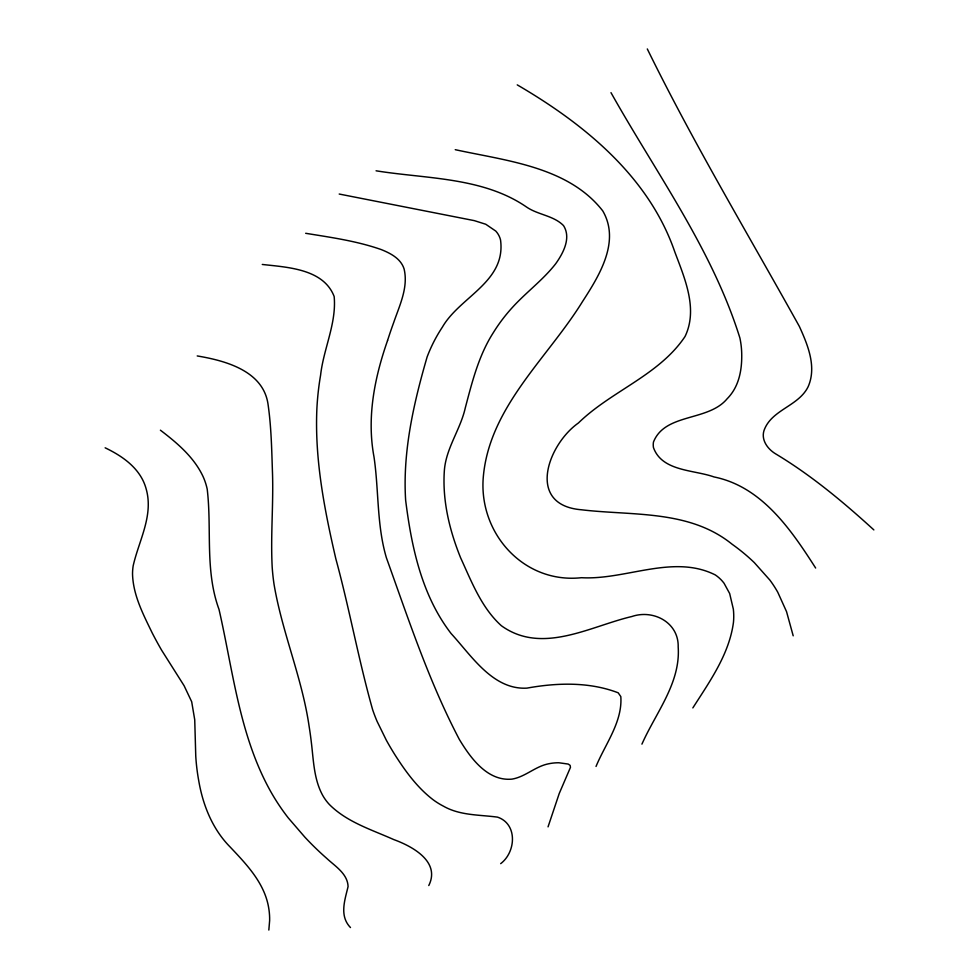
<?xml version="1.0" encoding="UTF-8"?>
<svg xmlns="http://www.w3.org/2000/svg" width="979" height="979" viewBox="0 0 979 979"><rect width="100%" height="100%" fill="white"/><g stroke="black" fill="none" stroke-linecap="round" stroke-linejoin="round"><path stroke-width="1.47" d="M268.833 930.05L269.641 920.505A64.553 60.257 -76 0 0 268.576 907.227C264.306 882.813 246.524 864.335 230.163 847.019C212.553 829.25 202.959 805.301 198.774 780.961A200.94 195.041 -71.2 0 1 196.865 768.393A197.195 191.297 -71 0 1 195.763 756.167L194.735 719.81L191.688 701.747L184.125 685.765L161.596 650.154A419.722 405.098 -18.3 0 1 152.21 632.948C143.24 614.396 133.12 595.159 132.532 574.098A53.294 50.125 -51.5 0 1 133.156 565.911C138.785 540.738 153.617 515.872 146.263 489.304A53.551 49.513 -48.7 0 0 142.457 479.416C134.625 464.536 119.903 454.892 105.145 447.807M387.549 340.545C374.504 377.87 366.635 417.458 374.002 456.936C378.934 490.455 376.67 525.123 386.411 557.822C408.451 619.169 428.973 681.592 459.347 739.439C470.569 758.015 487.395 781.389 511.919 779.137C525.209 776.947 535.207 766.484 548.35 763.853A50.333 49.085 77 0 1 558.85 762.763L568.199 764.061L570.133 765.382L570.463 767.377L559.229 793.504L548.044 826.863M428.778 885.542C440.685 861.63 412.294 846.297 393.815 839.603C371.579 829.641 346.896 822.152 329.311 804.432A49.036 47.31 -73.3 0 1 322.691 795.376C313.806 779.174 313.549 760.23 311.334 742.327A373.195 338.563 -64.1 0 0 309.058 725.965C302.009 677.652 282.136 632.385 274.047 584.341A222.306 217.889 -29.5 0 1 272.186 567.098C270.498 534.95 273.679 502.765 272.407 470.593C271.672 448.125 271.195 425.547 267.891 403.287C262.507 370.588 225.06 360.615 197.22 355.94M641.93 744.138C655.759 712.736 680.674 683.146 678.19 646.972C678.826 622.534 653.409 609.122 631.871 616.513C589.994 626.34 542.036 655.037 501.37 625.728C481.435 607.763 471.56 581.624 460.595 557.761C449.618 530.581 442.447 501.211 444.282 471.743C445.482 448.749 460.411 429.854 465.306 407.802C472.135 381.957 478.707 355.463 493.306 332.689A174.825 167.996 -4 0 1 512.763 307.051C526.494 292.023 543.149 279.847 555.705 263.73C563.182 253.231 571.406 237.97 563.512 225.586C553.551 215.49 538.022 214.915 526.567 207.046C482.99 177.003 426.318 178.9 376.071 170.799M596.027 766.459C605.255 744.064 622.607 721.878 620.821 696.62L618.202 692.814C589.431 681.727 557.014 682.669 526.947 688.127C492.926 690.06 471.486 655.685 451.16 633.609C421.753 595.55 411.474 546.894 405.636 500.183C402.553 451.772 413.676 403.152 427.113 356.956A154.388 148.38 -12.2 0 1 442.422 327.059C459.946 296.649 506.18 281.879 500.538 239.941A22.896 21.403 -19.1 0 0 495.778 231.081L485.755 224.252L474.35 220.642L339.199 194.038M692.851 707.915C709.751 681.396 729.306 654.192 733.479 622.191A65.324 64.149 22.2 0 0 733.344 609.158L729.661 593.519L724.056 583.251A36.027 35.22 21.7 0 0 715.306 574.93C673.209 553.784 625.74 580.229 581.44 577.708C524.181 583.937 479.184 534.069 483.185 478.376C488.607 407.57 547.371 358.547 582.603 301.422C599.332 275.564 620.551 241.458 602.746 210.877C568.273 166.663 506.278 160.837 455.247 149.677M500.685 863.649C516.006 852.06 517.769 823.939 497.528 817.135C479.331 814.687 459.995 815.629 443.438 806.17A77.133 75.726 -81.1 0 1 433.281 799.867C417.384 787.777 405.49 771.354 394.843 754.674A303.661 298.571 14.8 0 1 386.326 740.197L377.086 721.376A169.453 168.718 -58.7 0 1 372.656 709.775C358.571 659.981 349.479 608.852 335.858 558.899C324.477 509.851 314.663 459.677 316.866 409.087A304.347 292.684 -6.8 0 1 320.598 375.128C323.523 348.744 336.69 323.254 334.157 296.502C323.498 268.748 287.3 267.291 262.274 264.452M305.668 233.296C331.122 237.432 356.907 241.018 381.333 249.608C390.658 253.353 400.876 258.676 404.094 268.944C408.5 287.459 399.505 305.534 393.644 322.678A493.502 467.668 15.1 0 0 387.549 340.545M517.242 84.867C583.937 123.795 648.771 176.404 674.751 251.774C684.59 278.097 698.296 308.948 685.043 336.495C659.1 375.324 611.275 390.915 578.418 422.989C547.824 444.466 525.637 505.213 581.489 509.778C632.544 515.872 689.351 509.533 732.145 544.263A191.064 188.776 49.2 0 1 754.319 562.619L769.873 580.082A113.931 111.814 29.8 0 1 777.779 592.258L786.541 611.642L793.198 635.824M160.397 430.185C177.064 442.9 193.915 457.083 203.02 476.443A68.273 63.586 -47.9 0 1 207.205 489.121C211.953 529.174 204.77 570.512 219.002 609.379A707.878 605.01 -61.2 0 1 222.147 623.709C234.177 680.625 241.862 740.197 270.791 791.693A217.485 213.85 -65.3 0 0 288.291 817.942L304.836 837.118A303.674 301.532 -38.9 0 0 326.668 858.326C335.112 866.231 347.655 873.696 348.071 886.582C344.877 900.08 339.113 915.854 350.482 927.554M873.855 529.908C843.36 502.068 811.456 475.439 776.004 454.085C768.062 449.483 761.013 440.366 763.938 430.748C770.608 411.302 794.202 407.056 805.448 391.221A34.228 32.356 5 0 0 808.324 386.301C816.78 366.476 807.651 344.645 799.353 326.411C748.152 234.262 693.768 143.729 647.303 48.95M815.642 568.028C791.056 529.688 761.895 486.6 714.034 476.944C693.817 469.712 662.049 471.523 653.47 447.623A17.781 17.133 0.5 0 1 653.482 441.982C665.12 412.857 708.098 421.643 727.067 398.845A47.127 44.826 -1.2 0 0 733.442 390.768C739.953 380.195 741.837 367.48 741.739 355.255A93.923 89.395 -5.4 0 0 739.904 338.012C712.284 249.388 656.003 172.916 610.994 92.65"/></g></svg>
